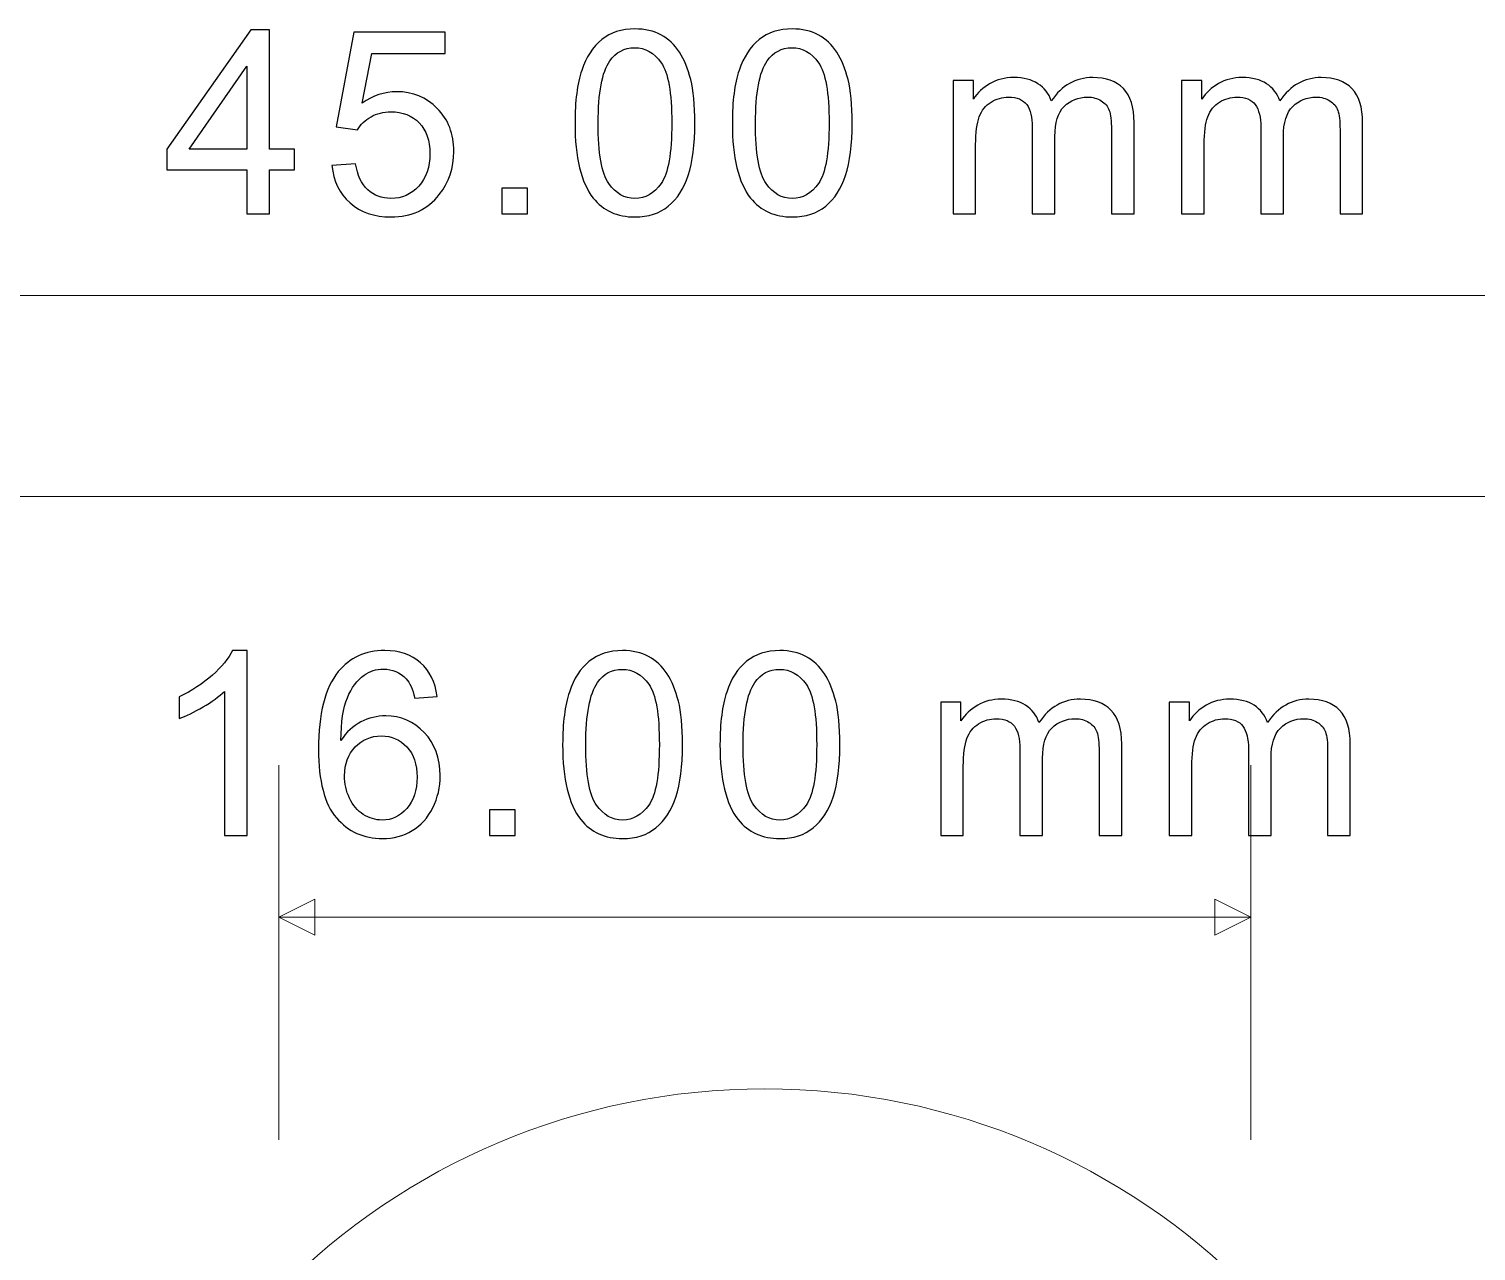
# Model space of a CAD drawing. Header units: millimetres. Extents: x -90 to 51, y -4 to 54.
# Drawn here: x -54.35 to -30.53, y 25.32 to 45.44 of the extents above; entities that cross this region are included whole.
import ezdxf
from ezdxf.lldxf.tags import DXFTag

# ---------------------------------------------------------------- set-up
doc = ezdxf.new("R2010")
doc.units = ezdxf.units.MM
doc.header["$MEASUREMENT"] = 0
doc.layers.add('layer 1', color=7, linetype='Continuous')
tags = doc.linetypes.add('New Line16', pattern=[0.6, 0.1, -0.5]).pattern_tags.tags
tags[6:7] = [DXFTag(74, 4), DXFTag(75, 0), DXFTag(340, '0'), DXFTag(46, 1.0), DXFTag(50, 0.0), DXFTag(44, 0.0), DXFTag(45, 0.0)]
tags[4:5] = [DXFTag(74, 4), DXFTag(75, 0), DXFTag(340, '0'), DXFTag(46, 1.0), DXFTag(50, 0.0), DXFTag(44, 0.0), DXFTag(45, 0.0)]
tags = doc.linetypes.add('New Line17', pattern=[0.6, 0.1, -0.5]).pattern_tags.tags
tags[6:7] = [DXFTag(74, 4), DXFTag(75, 0), DXFTag(340, '0'), DXFTag(46, 1.0), DXFTag(50, 0.0), DXFTag(44, 0.0), DXFTag(45, 0.0)]
tags[4:5] = [DXFTag(74, 4), DXFTag(75, 0), DXFTag(340, '0'), DXFTag(46, 1.0), DXFTag(50, 0.0), DXFTag(44, 0.0), DXFTag(45, 0.0)]
tags = doc.linetypes.add('New Line18', pattern=[0.6, 0.1, -0.5]).pattern_tags.tags
tags[6:7] = [DXFTag(74, 4), DXFTag(75, 0), DXFTag(340, '0'), DXFTag(46, 1.0), DXFTag(50, 0.0), DXFTag(44, 0.0), DXFTag(45, 0.0)]
tags[4:5] = [DXFTag(74, 4), DXFTag(75, 0), DXFTag(340, '0'), DXFTag(46, 1.0), DXFTag(50, 0.0), DXFTag(44, 0.0), DXFTag(45, 0.0)]
tags = doc.linetypes.add('New Line27', pattern=[0.6, 0.1, -0.5]).pattern_tags.tags
tags[6:7] = [DXFTag(74, 4), DXFTag(75, 0), DXFTag(340, '0'), DXFTag(46, 1.0), DXFTag(50, 0.0), DXFTag(44, 0.0), DXFTag(45, 0.0)]
tags[4:5] = [DXFTag(74, 4), DXFTag(75, 0), DXFTag(340, '0'), DXFTag(46, 1.0), DXFTag(50, 0.0), DXFTag(44, 0.0), DXFTag(45, 0.0)]

msp = doc.modelspace()

# ---------------------------------------------------------------- linework, layer by layer
at = {"layer": 'layer 1', "color": 250, "lineweight": 9}
msp.add_lwpolyline([(-64.7377, -4.2562), (-19.7377, -4.2562), (-19.7377, 37.7438), (-64.7377, 37.7438), (-64.7377, -4.2562)], close=True, dxfattribs=at)
msp.add_ellipse((-42.2377, 16.7438), major_axis=(0, 11.25), ratio=1, dxfattribs=at)
at = {"layer": 'layer 1', "color": 155}
for points, knots in [([(-50.7616, 42.3934), (-50.7616, 42.3934), (-50.7616, 43.1173), (-50.7616, 43.1173), (-50.7616, 43.1173), (-50.7616, 43.1173), (-52.0782, 43.1173), (-52.0782, 43.1173), (-52.0782, 43.1173), (-52.0782, 43.1173), (-52.0782, 43.4602), (-52.0782, 43.4602), (-52.0782, 43.4602), (-52.0782, 43.4602), (-50.6939, 45.4244), (-50.6939, 45.4244), (-50.6939, 45.4244), (-50.6939, 45.4244), (-50.3891, 45.4244), (-50.3891, 45.4244), (-50.3891, 45.4244), (-50.3891, 45.4244), (-50.3891, 43.4602), (-50.3891, 43.4602), (-50.3891, 43.4602), (-50.3891, 43.4602), (-49.9785, 43.4602), (-49.9785, 43.4602), (-49.9785, 43.4602), (-49.9785, 43.4602), (-49.9785, 43.1173), (-49.9785, 43.1173), (-49.9785, 43.1173), (-49.9785, 43.1173), (-50.3891, 43.1173), (-50.3891, 43.1173), (-50.3891, 43.1173), (-50.3891, 43.1173), (-50.3891, 42.3934), (-50.3891, 42.3934), (-50.3891, 42.3934), (-50.3891, 42.3934), (-50.7616, 42.3934), (-50.7616, 42.3934)], [0, 0, 0, 0, 0.0833333, 0.0833333, 0.0833333, 0.0833333, 0.1666667, 0.1666667, 0.1666667, 0.1666667, 0.25, 0.25, 0.25, 0.25, 0.3333333, 0.3333333, 0.3333333, 0.3333333, 0.4166667, 0.4166667, 0.4166667, 0.4166667, 0.5, 0.5, 0.5, 0.5, 0.5833333, 0.5833333, 0.5833333, 0.5833333, 0.6666667, 0.6666667, 0.6666667, 0.6666667, 0.75, 0.75, 0.75, 0.75, 0.8333333, 0.8333333, 0.8333333, 0.8333333, 1, 1, 1, 1]), ([(-49.3616, 43.1893), (-49.3616, 43.1893), (-48.9721, 43.2189), (-48.9721, 43.2189), (-48.9721, 43.2189), (-48.9432, 43.0291), (-48.8762, 42.8866), (-48.7718, 42.7906), (-48.7718, 42.7906), (-48.6673, 42.6954), (-48.5396, 42.6474), (-48.3894, 42.6474), (-48.3894, 42.6474), (-48.208, 42.6474), (-48.0563, 42.7151), (-47.9329, 42.8499), (-47.9329, 42.8499), (-47.8101, 42.9854), (-47.7487, 43.1646), (-47.7487, 43.3875), (-47.7487, 43.3875), (-47.7487, 43.5999), (-47.8073, 43.7671), (-47.9251, 43.8899), (-47.9251, 43.8899), (-48.0429, 44.0126), (-48.1989, 44.074), (-48.3929, 44.074), (-48.3929, 44.074), (-48.5135, 44.074), (-48.6215, 44.0465), (-48.7174, 43.9915), (-48.7174, 43.9915), (-48.8127, 43.9364), (-48.8875, 43.8652), (-48.9425, 43.7777), (-48.9425, 43.7777), (-48.9425, 43.7777), (-49.2939, 43.8285), (-49.2939, 43.8285), (-49.2939, 43.8285), (-49.2939, 43.8285), (-49.0018, 45.3863), (-49.0018, 45.3863), (-49.0018, 45.3863), (-49.0018, 45.3863), (-47.4989, 45.3863), (-47.4989, 45.3863), (-47.4989, 45.3863), (-47.4989, 45.3863), (-47.4989, 45.0307), (-47.4989, 45.0307), (-47.4989, 45.0307), (-47.4989, 45.0307), (-48.7047, 45.0307), (-48.7047, 45.0307), (-48.7047, 45.0307), (-48.7047, 45.0307), (-48.8663, 44.213), (-48.8663, 44.213), (-48.8663, 44.213), (-48.685, 44.3407), (-48.4945, 44.4042), (-48.2955, 44.4042), (-48.2955, 44.4042), (-48.0316, 44.4042), (-47.8087, 44.3125), (-47.6274, 44.1291), (-47.6274, 44.1291), (-47.446, 43.9456), (-47.355, 43.71), (-47.355, 43.4221), (-47.355, 43.4221), (-47.355, 43.1476), (-47.4347, 42.9106), (-47.5942, 42.7109), (-47.5942, 42.7109), (-47.7882, 42.4654), (-48.0535, 42.3426), (-48.3894, 42.3426), (-48.3894, 42.3426), (-48.6645, 42.3426), (-48.8889, 42.4202), (-49.0632, 42.5747), (-49.0632, 42.5747), (-49.2374, 42.7292), (-49.3369, 42.9339), (-49.3616, 43.1893)], [0, 0, 0, 0, 0.0434783, 0.0434783, 0.0434783, 0.0434783, 0.0869565, 0.0869565, 0.0869565, 0.0869565, 0.1304348, 0.1304348, 0.1304348, 0.1304348, 0.173913, 0.173913, 0.173913, 0.173913, 0.2173913, 0.2173913, 0.2173913, 0.2173913, 0.2608696, 0.2608696, 0.2608696, 0.2608696, 0.3043478, 0.3043478, 0.3043478, 0.3043478, 0.3478261, 0.3478261, 0.3478261, 0.3478261, 0.3913043, 0.3913043, 0.3913043, 0.3913043, 0.4347826, 0.4347826, 0.4347826, 0.4347826, 0.4782609, 0.4782609, 0.4782609, 0.4782609, 0.5217391, 0.5217391, 0.5217391, 0.5217391, 0.5652174, 0.5652174, 0.5652174, 0.5652174, 0.6086957, 0.6086957, 0.6086957, 0.6086957, 0.6521739, 0.6521739, 0.6521739, 0.6521739, 0.6956522, 0.6956522, 0.6956522, 0.6956522, 0.7391304, 0.7391304, 0.7391304, 0.7391304, 0.7826087, 0.7826087, 0.7826087, 0.7826087, 0.826087, 0.826087, 0.826087, 0.826087, 0.8695652, 0.8695652, 0.8695652, 0.8695652, 0.9130435, 0.9130435, 0.9130435, 0.9130435, 1, 1, 1, 1]), ([(-45.3606, 43.8892), (-45.3606, 44.2469), (-45.3239, 44.5362), (-45.2505, 44.7549), (-45.2505, 44.7549), (-45.1765, 44.9743), (-45.0671, 45.1429), (-44.9217, 45.2608), (-44.9217, 45.2608), (-44.7771, 45.3786), (-44.5944, 45.4371), (-44.3742, 45.4371), (-44.3742, 45.4371), (-44.212, 45.4371), (-44.0694, 45.4047), (-43.946, 45.3391), (-43.946, 45.3391), (-43.8232, 45.2735), (-43.7216, 45.1789), (-43.6426, 45.0554), (-43.6426, 45.0554), (-43.5636, 44.9327), (-43.5015, 44.7824), (-43.4563, 44.6053), (-43.4563, 44.6053), (-43.4105, 44.4282), (-43.3879, 44.189), (-43.3879, 43.8892), (-43.3879, 43.8892), (-43.3879, 43.5336), (-43.4246, 43.2457), (-43.4972, 43.027), (-43.4972, 43.027), (-43.5699, 42.8076), (-43.6793, 42.6389), (-43.8246, 42.5204), (-43.8246, 42.5204), (-43.9693, 42.4019), (-44.1527, 42.3426), (-44.3742, 42.3426), (-44.3742, 42.3426), (-44.6656, 42.3426), (-44.8949, 42.4463), (-45.0614, 42.6545), (-45.0614, 42.6545), (-45.2611, 42.9085), (-45.3606, 43.3198), (-45.3606, 43.8892)], [0, 0, 0, 0, 0.0769231, 0.0769231, 0.0769231, 0.0769231, 0.1538462, 0.1538462, 0.1538462, 0.1538462, 0.2307692, 0.2307692, 0.2307692, 0.2307692, 0.3076923, 0.3076923, 0.3076923, 0.3076923, 0.3846154, 0.3846154, 0.3846154, 0.3846154, 0.4615385, 0.4615385, 0.4615385, 0.4615385, 0.5384615, 0.5384615, 0.5384615, 0.5384615, 0.6153846, 0.6153846, 0.6153846, 0.6153846, 0.6923077, 0.6923077, 0.6923077, 0.6923077, 0.7692308, 0.7692308, 0.7692308, 0.7692308, 0.8461538, 0.8461538, 0.8461538, 0.8461538, 1, 1, 1, 1]), ([(-42.771, 43.8892), (-42.771, 44.2469), (-42.7343, 44.5362), (-42.6609, 44.7549), (-42.6609, 44.7549), (-42.5869, 44.9743), (-42.4775, 45.1429), (-42.3321, 45.2608), (-42.3321, 45.2608), (-42.1875, 45.3786), (-42.0048, 45.4371), (-41.7846, 45.4371), (-41.7846, 45.4371), (-41.6224, 45.4371), (-41.4798, 45.4047), (-41.3564, 45.3391), (-41.3564, 45.3391), (-41.2336, 45.2735), (-41.132, 45.1789), (-41.053, 45.0554), (-41.053, 45.0554), (-40.974, 44.9327), (-40.9119, 44.7824), (-40.8667, 44.6053), (-40.8667, 44.6053), (-40.8209, 44.4282), (-40.7983, 44.189), (-40.7983, 43.8892), (-40.7983, 43.8892), (-40.7983, 43.5336), (-40.835, 43.2457), (-40.9076, 43.027), (-40.9076, 43.027), (-40.9803, 42.8076), (-41.0897, 42.6389), (-41.235, 42.5204), (-41.235, 42.5204), (-41.3797, 42.4019), (-41.5631, 42.3426), (-41.7846, 42.3426), (-41.7846, 42.3426), (-42.076, 42.3426), (-42.3053, 42.4463), (-42.4718, 42.6545), (-42.4718, 42.6545), (-42.6715, 42.9085), (-42.771, 43.3198), (-42.771, 43.8892)], [0, 0, 0, 0, 0.0769231, 0.0769231, 0.0769231, 0.0769231, 0.1538462, 0.1538462, 0.1538462, 0.1538462, 0.2307692, 0.2307692, 0.2307692, 0.2307692, 0.3076923, 0.3076923, 0.3076923, 0.3076923, 0.3846154, 0.3846154, 0.3846154, 0.3846154, 0.4615385, 0.4615385, 0.4615385, 0.4615385, 0.5384615, 0.5384615, 0.5384615, 0.5384615, 0.6153846, 0.6153846, 0.6153846, 0.6153846, 0.6923077, 0.6923077, 0.6923077, 0.6923077, 0.7692308, 0.7692308, 0.7692308, 0.7692308, 0.8461538, 0.8461538, 0.8461538, 0.8461538, 1, 1, 1, 1]), ([(-44.9796, 43.8878), (-44.9796, 43.3889), (-44.9217, 43.0573), (-44.8053, 42.8936), (-44.8053, 42.8936), (-44.6889, 42.7292), (-44.545, 42.6474), (-44.3742, 42.6474), (-44.3742, 42.6474), (-44.2035, 42.6474), (-44.0596, 42.7299), (-43.9432, 42.8943), (-43.9432, 42.8943), (-43.8267, 43.0594), (-43.7689, 43.3903), (-43.7689, 43.8878), (-43.7689, 43.8878), (-43.7689, 44.3866), (-43.8267, 44.7182), (-43.9432, 44.8819), (-43.9432, 44.8819), (-44.0589, 45.0463), (-44.2042, 45.1281), (-44.3785, 45.1281), (-44.3785, 45.1281), (-44.5492, 45.1281), (-44.6861, 45.0554), (-44.7884, 44.9108), (-44.7884, 44.9108), (-44.9161, 44.7267), (-44.9796, 44.3852), (-44.9796, 43.8878)], [0, 0, 0, 0, 0.1111111, 0.1111111, 0.1111111, 0.1111111, 0.2222222, 0.2222222, 0.2222222, 0.2222222, 0.3333333, 0.3333333, 0.3333333, 0.3333333, 0.4444444, 0.4444444, 0.4444444, 0.4444444, 0.5555556, 0.5555556, 0.5555556, 0.5555556, 0.6666667, 0.6666667, 0.6666667, 0.6666667, 0.7777778, 0.7777778, 0.7777778, 0.7777778, 1, 1, 1, 1]), ([(-42.39, 43.8878), (-42.39, 43.3889), (-42.3321, 43.0573), (-42.2157, 42.8936), (-42.2157, 42.8936), (-42.0993, 42.7292), (-41.9554, 42.6474), (-41.7846, 42.6474), (-41.7846, 42.6474), (-41.6139, 42.6474), (-41.47, 42.7299), (-41.3536, 42.8943), (-41.3536, 42.8943), (-41.2371, 43.0594), (-41.1793, 43.3903), (-41.1793, 43.8878), (-41.1793, 43.8878), (-41.1793, 44.3866), (-41.2371, 44.7182), (-41.3536, 44.8819), (-41.3536, 44.8819), (-41.4693, 45.0463), (-41.6146, 45.1281), (-41.7889, 45.1281), (-41.7889, 45.1281), (-41.9596, 45.1281), (-42.0965, 45.0554), (-42.1988, 44.9108), (-42.1988, 44.9108), (-42.3265, 44.7267), (-42.39, 44.3852), (-42.39, 43.8878)], [0, 0, 0, 0, 0.1111111, 0.1111111, 0.1111111, 0.1111111, 0.2222222, 0.2222222, 0.2222222, 0.2222222, 0.3333333, 0.3333333, 0.3333333, 0.3333333, 0.4444444, 0.4444444, 0.4444444, 0.4444444, 0.5555556, 0.5555556, 0.5555556, 0.5555556, 0.6666667, 0.6666667, 0.6666667, 0.6666667, 0.7777778, 0.7777778, 0.7777778, 0.7777778, 1, 1, 1, 1]), ([(-50.7616, 43.4602), (-50.7616, 43.4602), (-50.7616, 44.824), (-50.7616, 44.824), (-50.7616, 44.824), (-50.7616, 44.824), (-51.712, 43.4602), (-51.712, 43.4602), (-51.712, 43.4602), (-51.712, 43.4602), (-50.7616, 43.4602), (-50.7616, 43.4602)], [0, 0, 0, 0, 0.25, 0.25, 0.25, 0.25, 0.5, 0.5, 0.5, 0.5, 1, 1, 1, 1]), ([(-39.1388, 42.3934), (-39.1388, 42.3934), (-39.1388, 44.5905), (-39.1388, 44.5905), (-39.1388, 44.5905), (-39.1388, 44.5905), (-38.8044, 44.5905), (-38.8044, 44.5905), (-38.8044, 44.5905), (-38.8044, 44.5905), (-38.8044, 44.28), (-38.8044, 44.28), (-38.8044, 44.28), (-38.7359, 44.3873), (-38.6442, 44.4741), (-38.5299, 44.539), (-38.5299, 44.539), (-38.4156, 44.6046), (-38.2858, 44.637), (-38.1397, 44.637), (-38.1397, 44.637), (-37.9775, 44.637), (-37.8441, 44.6032), (-37.7404, 44.5362), (-37.7404, 44.5362), (-37.6367, 44.4684), (-37.5633, 44.3746), (-37.521, 44.2532), (-37.521, 44.2532), (-37.346, 44.5093), (-37.1195, 44.637), (-36.8401, 44.637), (-36.8401, 44.637), (-36.6214, 44.637), (-36.4528, 44.5771), (-36.3357, 44.4564), (-36.3357, 44.4564), (-36.2178, 44.3358), (-36.1586, 44.1502), (-36.1586, 43.8997), (-36.1586, 43.8997), (-36.1586, 43.8997), (-36.1586, 42.3934), (-36.1586, 42.3934), (-36.1586, 42.3934), (-36.1586, 42.3934), (-36.5311, 42.3934), (-36.5311, 42.3934), (-36.5311, 42.3934), (-36.5311, 42.3934), (-36.5311, 43.7763), (-36.5311, 43.7763), (-36.5311, 43.7763), (-36.5311, 43.9244), (-36.5438, 44.0317), (-36.5678, 44.0973), (-36.5678, 44.0973), (-36.5918, 44.1629), (-36.6355, 44.2151), (-36.6997, 44.2553), (-36.6997, 44.2553), (-36.7632, 44.2956), (-36.838, 44.3153), (-36.9234, 44.3153), (-36.9234, 44.3153), (-37.0786, 44.3153), (-37.207, 44.2638), (-37.3093, 44.1615), (-37.3093, 44.1615), (-37.4116, 44.0585), (-37.4624, 43.8941), (-37.4624, 43.6683), (-37.4624, 43.6683), (-37.4624, 43.6683), (-37.4624, 42.3934), (-37.4624, 42.3934), (-37.4624, 42.3934), (-37.4624, 42.3934), (-37.8349, 42.3934), (-37.8349, 42.3934), (-37.8349, 42.3934), (-37.8349, 42.3934), (-37.8349, 43.8193), (-37.8349, 43.8193), (-37.8349, 43.8193), (-37.8349, 43.9844), (-37.8653, 44.1086), (-37.926, 44.1911), (-37.926, 44.1911), (-37.9866, 44.2737), (-38.0861, 44.3153), (-38.2237, 44.3153), (-38.2237, 44.3153), (-38.3281, 44.3153), (-38.4248, 44.2878), (-38.5137, 44.2328), (-38.5137, 44.2328), (-38.6026, 44.1777), (-38.6668, 44.0973), (-38.707, 43.9908), (-38.707, 43.9908), (-38.7465, 43.8849), (-38.7663, 43.7318), (-38.7663, 43.5322), (-38.7663, 43.5322), (-38.7663, 43.5322), (-38.7663, 42.3934), (-38.7663, 42.3934), (-38.7663, 42.3934), (-38.7663, 42.3934), (-39.1388, 42.3934), (-39.1388, 42.3934)], [0, 0, 0, 0, 0.0344828, 0.0344828, 0.0344828, 0.0344828, 0.0689655, 0.0689655, 0.0689655, 0.0689655, 0.1034483, 0.1034483, 0.1034483, 0.1034483, 0.137931, 0.137931, 0.137931, 0.137931, 0.1724138, 0.1724138, 0.1724138, 0.1724138, 0.2068966, 0.2068966, 0.2068966, 0.2068966, 0.2413793, 0.2413793, 0.2413793, 0.2413793, 0.2758621, 0.2758621, 0.2758621, 0.2758621, 0.3103448, 0.3103448, 0.3103448, 0.3103448, 0.3448276, 0.3448276, 0.3448276, 0.3448276, 0.3793103, 0.3793103, 0.3793103, 0.3793103, 0.4137931, 0.4137931, 0.4137931, 0.4137931, 0.4482759, 0.4482759, 0.4482759, 0.4482759, 0.4827586, 0.4827586, 0.4827586, 0.4827586, 0.5172414, 0.5172414, 0.5172414, 0.5172414, 0.5517241, 0.5517241, 0.5517241, 0.5517241, 0.5862069, 0.5862069, 0.5862069, 0.5862069, 0.6206897, 0.6206897, 0.6206897, 0.6206897, 0.6551724, 0.6551724, 0.6551724, 0.6551724, 0.6896552, 0.6896552, 0.6896552, 0.6896552, 0.7241379, 0.7241379, 0.7241379, 0.7241379, 0.7586207, 0.7586207, 0.7586207, 0.7586207, 0.7931034, 0.7931034, 0.7931034, 0.7931034, 0.8275862, 0.8275862, 0.8275862, 0.8275862, 0.862069, 0.862069, 0.862069, 0.862069, 0.8965517, 0.8965517, 0.8965517, 0.8965517, 0.9310345, 0.9310345, 0.9310345, 0.9310345, 1, 1, 1, 1]), ([(-35.3773, 42.3934), (-35.3773, 42.3934), (-35.3773, 44.5905), (-35.3773, 44.5905), (-35.3773, 44.5905), (-35.3773, 44.5905), (-35.0429, 44.5905), (-35.0429, 44.5905), (-35.0429, 44.5905), (-35.0429, 44.5905), (-35.0429, 44.28), (-35.0429, 44.28), (-35.0429, 44.28), (-34.9744, 44.3873), (-34.8827, 44.4741), (-34.7684, 44.539), (-34.7684, 44.539), (-34.6541, 44.6046), (-34.5243, 44.637), (-34.3782, 44.637), (-34.3782, 44.637), (-34.216, 44.637), (-34.0826, 44.6032), (-33.9789, 44.5362), (-33.9789, 44.5362), (-33.8752, 44.4684), (-33.8018, 44.3746), (-33.7595, 44.2532), (-33.7595, 44.2532), (-33.5845, 44.5093), (-33.358, 44.637), (-33.0786, 44.637), (-33.0786, 44.637), (-32.8599, 44.637), (-32.6913, 44.5771), (-32.5742, 44.4564), (-32.5742, 44.4564), (-32.4563, 44.3358), (-32.3971, 44.1502), (-32.3971, 43.8997), (-32.3971, 43.8997), (-32.3971, 43.8997), (-32.3971, 42.3934), (-32.3971, 42.3934), (-32.3971, 42.3934), (-32.3971, 42.3934), (-32.7696, 42.3934), (-32.7696, 42.3934), (-32.7696, 42.3934), (-32.7696, 42.3934), (-32.7696, 43.7763), (-32.7696, 43.7763), (-32.7696, 43.7763), (-32.7696, 43.9244), (-32.7823, 44.0317), (-32.8063, 44.0973), (-32.8063, 44.0973), (-32.8303, 44.1629), (-32.874, 44.2151), (-32.9382, 44.2553), (-32.9382, 44.2553), (-33.0017, 44.2956), (-33.0765, 44.3153), (-33.1619, 44.3153), (-33.1619, 44.3153), (-33.3171, 44.3153), (-33.4455, 44.2638), (-33.5478, 44.1615), (-33.5478, 44.1615), (-33.6501, 44.0585), (-33.7009, 43.8941), (-33.7009, 43.6683), (-33.7009, 43.6683), (-33.7009, 43.6683), (-33.7009, 42.3934), (-33.7009, 42.3934), (-33.7009, 42.3934), (-33.7009, 42.3934), (-34.0734, 42.3934), (-34.0734, 42.3934), (-34.0734, 42.3934), (-34.0734, 42.3934), (-34.0734, 43.8193), (-34.0734, 43.8193), (-34.0734, 43.8193), (-34.0734, 43.9844), (-34.1038, 44.1086), (-34.1645, 44.1911), (-34.1645, 44.1911), (-34.2251, 44.2737), (-34.3246, 44.3153), (-34.4622, 44.3153), (-34.4622, 44.3153), (-34.5666, 44.3153), (-34.6633, 44.2878), (-34.7522, 44.2328), (-34.7522, 44.2328), (-34.8411, 44.1777), (-34.9053, 44.0973), (-34.9455, 43.9908), (-34.9455, 43.9908), (-34.985, 43.8849), (-35.0048, 43.7318), (-35.0048, 43.5322), (-35.0048, 43.5322), (-35.0048, 43.5322), (-35.0048, 42.3934), (-35.0048, 42.3934), (-35.0048, 42.3934), (-35.0048, 42.3934), (-35.3773, 42.3934), (-35.3773, 42.3934)], [0, 0, 0, 0, 0.0344828, 0.0344828, 0.0344828, 0.0344828, 0.0689655, 0.0689655, 0.0689655, 0.0689655, 0.1034483, 0.1034483, 0.1034483, 0.1034483, 0.137931, 0.137931, 0.137931, 0.137931, 0.1724138, 0.1724138, 0.1724138, 0.1724138, 0.2068966, 0.2068966, 0.2068966, 0.2068966, 0.2413793, 0.2413793, 0.2413793, 0.2413793, 0.2758621, 0.2758621, 0.2758621, 0.2758621, 0.3103448, 0.3103448, 0.3103448, 0.3103448, 0.3448276, 0.3448276, 0.3448276, 0.3448276, 0.3793103, 0.3793103, 0.3793103, 0.3793103, 0.4137931, 0.4137931, 0.4137931, 0.4137931, 0.4482759, 0.4482759, 0.4482759, 0.4482759, 0.4827586, 0.4827586, 0.4827586, 0.4827586, 0.5172414, 0.5172414, 0.5172414, 0.5172414, 0.5517241, 0.5517241, 0.5517241, 0.5517241, 0.5862069, 0.5862069, 0.5862069, 0.5862069, 0.6206897, 0.6206897, 0.6206897, 0.6206897, 0.6551724, 0.6551724, 0.6551724, 0.6551724, 0.6896552, 0.6896552, 0.6896552, 0.6896552, 0.7241379, 0.7241379, 0.7241379, 0.7241379, 0.7586207, 0.7586207, 0.7586207, 0.7586207, 0.7931034, 0.7931034, 0.7931034, 0.7931034, 0.8275862, 0.8275862, 0.8275862, 0.8275862, 0.862069, 0.862069, 0.862069, 0.862069, 0.8965517, 0.8965517, 0.8965517, 0.8965517, 0.9310345, 0.9310345, 0.9310345, 0.9310345, 1, 1, 1, 1]), ([(-46.5646, 42.3934), (-46.5646, 42.3934), (-46.5646, 42.8167), (-46.5646, 42.8167), (-46.5646, 42.8167), (-46.5646, 42.8167), (-46.1412, 42.8167), (-46.1412, 42.8167), (-46.1412, 42.8167), (-46.1412, 42.8167), (-46.1412, 42.3934), (-46.1412, 42.3934), (-46.1412, 42.3934), (-46.1412, 42.3934), (-46.5646, 42.3934), (-46.5646, 42.3934)], [0, 0, 0, 0, 0.2, 0.2, 0.2, 0.2, 0.4, 0.4, 0.4, 0.4, 0.6, 0.6, 0.6, 0.6, 1, 1, 1, 1]), ([(-50.7574, 32.1628), (-50.7574, 32.1628), (-51.1299, 32.1628), (-51.1299, 32.1628), (-51.1299, 32.1628), (-51.1299, 32.1628), (-51.1299, 34.5349), (-51.1299, 34.5349), (-51.1299, 34.5349), (-51.2195, 34.4488), (-51.3374, 34.3634), (-51.4827, 34.278), (-51.4827, 34.278), (-51.6281, 34.1927), (-51.7593, 34.1285), (-51.875, 34.0861), (-51.875, 34.0861), (-51.875, 34.0861), (-51.875, 34.446), (-51.875, 34.446), (-51.875, 34.446), (-51.6669, 34.5433), (-51.4848, 34.6619), (-51.3289, 34.8016), (-51.3289, 34.8016), (-51.173, 34.9406), (-51.0622, 35.0753), (-50.9973, 35.2065), (-50.9973, 35.2065), (-50.9973, 35.2065), (-50.7574, 35.2065), (-50.7574, 35.2065), (-50.7574, 35.2065), (-50.7574, 35.2065), (-50.7574, 32.1628), (-50.7574, 32.1628)], [0, 0, 0, 0, 0.1, 0.1, 0.1, 0.1, 0.2, 0.2, 0.2, 0.2, 0.3, 0.3, 0.3, 0.3, 0.4, 0.4, 0.4, 0.4, 0.5, 0.5, 0.5, 0.5, 0.6, 0.6, 0.6, 0.6, 0.7, 0.7, 0.7, 0.7, 0.8, 0.8, 0.8, 0.8, 1, 1, 1, 1]), ([(-47.6302, 34.453), (-47.6302, 34.453), (-47.9985, 34.4234), (-47.9985, 34.4234), (-47.9985, 34.4234), (-48.0316, 34.5694), (-48.0789, 34.676), (-48.1403, 34.7423), (-48.1403, 34.7423), (-48.2412, 34.8488), (-48.3661, 34.9017), (-48.5142, 34.9017), (-48.5142, 34.9017), (-48.6335, 34.9017), (-48.7393, 34.8686), (-48.8303, 34.8023), (-48.8303, 34.8023), (-48.9474, 34.7169), (-49.0392, 34.5927), (-49.1076, 34.429), (-49.1076, 34.429), (-49.1753, 34.2646), (-49.2106, 34.0311), (-49.2134, 33.7284), (-49.2134, 33.7284), (-49.1238, 33.8646), (-49.0138, 33.9662), (-48.8839, 34.0318), (-48.8839, 34.0318), (-48.7541, 34.0981), (-48.6187, 34.1313), (-48.4761, 34.1313), (-48.4761, 34.1313), (-48.2278, 34.1313), (-48.0161, 34.0396), (-47.8411, 33.8568), (-47.8411, 33.8568), (-47.6669, 33.6741), (-47.5794, 33.4384), (-47.5794, 33.1485), (-47.5794, 33.1485), (-47.5794, 32.958), (-47.6203, 32.7816), (-47.7021, 32.6179), (-47.7021, 32.6179), (-47.7847, 32.4542), (-47.8969, 32.3293), (-48.0408, 32.2425), (-48.0408, 32.2425), (-48.184, 32.1557), (-48.347, 32.112), (-48.5291, 32.112), (-48.5291, 32.112), (-48.8388, 32.112), (-49.0921, 32.2263), (-49.2882, 32.4542), (-49.2882, 32.4542), (-49.4837, 32.6821), (-49.5817, 33.0581), (-49.5817, 33.5817), (-49.5817, 33.5817), (-49.5817, 34.1673), (-49.4731, 34.5934), (-49.2565, 34.8594), (-49.2565, 34.8594), (-49.0674, 35.0908), (-48.8127, 35.2065), (-48.4917, 35.2065), (-48.4917, 35.2065), (-48.2532, 35.2065), (-48.057, 35.1395), (-47.9046, 35.0062), (-47.9046, 35.0062), (-47.7522, 34.8728), (-47.6605, 34.6887), (-47.6302, 34.453)], [0, 0, 0, 0, 0.05, 0.05, 0.05, 0.05, 0.1, 0.1, 0.1, 0.1, 0.15, 0.15, 0.15, 0.15, 0.2, 0.2, 0.2, 0.2, 0.25, 0.25, 0.25, 0.25, 0.3, 0.3, 0.3, 0.3, 0.35, 0.35, 0.35, 0.35, 0.4, 0.4, 0.4, 0.4, 0.45, 0.45, 0.45, 0.45, 0.5, 0.5, 0.5, 0.5, 0.55, 0.55, 0.55, 0.55, 0.6, 0.6, 0.6, 0.6, 0.65, 0.65, 0.65, 0.65, 0.7, 0.7, 0.7, 0.7, 0.75, 0.75, 0.75, 0.75, 0.8, 0.8, 0.8, 0.8, 0.85, 0.85, 0.85, 0.85, 0.9, 0.9, 0.9, 0.9, 1, 1, 1, 1]), ([(-45.5638, 33.6586), (-45.5638, 34.0163), (-45.5271, 34.3056), (-45.4537, 34.5243), (-45.4537, 34.5243), (-45.3797, 34.7437), (-45.2703, 34.9123), (-45.1249, 35.0302), (-45.1249, 35.0302), (-44.9803, 35.148), (-44.7976, 35.2065), (-44.5774, 35.2065), (-44.5774, 35.2065), (-44.4152, 35.2065), (-44.2726, 35.1741), (-44.1492, 35.1085), (-44.1492, 35.1085), (-44.0264, 35.0429), (-43.9248, 34.9483), (-43.8458, 34.8248), (-43.8458, 34.8248), (-43.7668, 34.7021), (-43.7047, 34.5518), (-43.6595, 34.3747), (-43.6595, 34.3747), (-43.6137, 34.1976), (-43.5911, 33.9584), (-43.5911, 33.6586), (-43.5911, 33.6586), (-43.5911, 33.303), (-43.6278, 33.0151), (-43.7004, 32.7964), (-43.7004, 32.7964), (-43.7731, 32.577), (-43.8825, 32.4083), (-44.0278, 32.2898), (-44.0278, 32.2898), (-44.1725, 32.1713), (-44.3559, 32.112), (-44.5774, 32.112), (-44.5774, 32.112), (-44.8688, 32.112), (-45.0981, 32.2157), (-45.2646, 32.4239), (-45.2646, 32.4239), (-45.4643, 32.6779), (-45.5638, 33.0892), (-45.5638, 33.6586)], [0, 0, 0, 0, 0.0769231, 0.0769231, 0.0769231, 0.0769231, 0.1538462, 0.1538462, 0.1538462, 0.1538462, 0.2307692, 0.2307692, 0.2307692, 0.2307692, 0.3076923, 0.3076923, 0.3076923, 0.3076923, 0.3846154, 0.3846154, 0.3846154, 0.3846154, 0.4615385, 0.4615385, 0.4615385, 0.4615385, 0.5384615, 0.5384615, 0.5384615, 0.5384615, 0.6153846, 0.6153846, 0.6153846, 0.6153846, 0.6923077, 0.6923077, 0.6923077, 0.6923077, 0.7692308, 0.7692308, 0.7692308, 0.7692308, 0.8461538, 0.8461538, 0.8461538, 0.8461538, 1, 1, 1, 1]), ([(-42.9742, 33.6586), (-42.9742, 34.0163), (-42.9375, 34.3056), (-42.8641, 34.5243), (-42.8641, 34.5243), (-42.7901, 34.7437), (-42.6807, 34.9123), (-42.5353, 35.0302), (-42.5353, 35.0302), (-42.3907, 35.148), (-42.208, 35.2065), (-41.9878, 35.2065), (-41.9878, 35.2065), (-41.8256, 35.2065), (-41.683, 35.1741), (-41.5596, 35.1085), (-41.5596, 35.1085), (-41.4368, 35.0429), (-41.3352, 34.9483), (-41.2562, 34.8248), (-41.2562, 34.8248), (-41.1772, 34.7021), (-41.1151, 34.5518), (-41.0699, 34.3747), (-41.0699, 34.3747), (-41.0241, 34.1976), (-41.0015, 33.9584), (-41.0015, 33.6586), (-41.0015, 33.6586), (-41.0015, 33.303), (-41.0382, 33.0151), (-41.1108, 32.7964), (-41.1108, 32.7964), (-41.1835, 32.577), (-41.2929, 32.4083), (-41.4382, 32.2898), (-41.4382, 32.2898), (-41.5829, 32.1713), (-41.7663, 32.112), (-41.9878, 32.112), (-41.9878, 32.112), (-42.2792, 32.112), (-42.5085, 32.2157), (-42.675, 32.4239), (-42.675, 32.4239), (-42.8747, 32.6779), (-42.9742, 33.0892), (-42.9742, 33.6586)], [0, 0, 0, 0, 0.0769231, 0.0769231, 0.0769231, 0.0769231, 0.1538462, 0.1538462, 0.1538462, 0.1538462, 0.2307692, 0.2307692, 0.2307692, 0.2307692, 0.3076923, 0.3076923, 0.3076923, 0.3076923, 0.3846154, 0.3846154, 0.3846154, 0.3846154, 0.4615385, 0.4615385, 0.4615385, 0.4615385, 0.5384615, 0.5384615, 0.5384615, 0.5384615, 0.6153846, 0.6153846, 0.6153846, 0.6153846, 0.6923077, 0.6923077, 0.6923077, 0.6923077, 0.7692308, 0.7692308, 0.7692308, 0.7692308, 0.8461538, 0.8461538, 0.8461538, 0.8461538, 1, 1, 1, 1]), ([(-45.1828, 33.6572), (-45.1828, 33.1583), (-45.1249, 32.8267), (-45.0085, 32.663), (-45.0085, 32.663), (-44.8921, 32.4986), (-44.7482, 32.4168), (-44.5774, 32.4168), (-44.5774, 32.4168), (-44.4067, 32.4168), (-44.2628, 32.4993), (-44.1464, 32.6637), (-44.1464, 32.6637), (-44.0299, 32.8288), (-43.9721, 33.1597), (-43.9721, 33.6572), (-43.9721, 33.6572), (-43.9721, 34.156), (-44.0299, 34.4876), (-44.1464, 34.6513), (-44.1464, 34.6513), (-44.2621, 34.8157), (-44.4074, 34.8975), (-44.5817, 34.8975), (-44.5817, 34.8975), (-44.7524, 34.8975), (-44.8893, 34.8248), (-44.9916, 34.6802), (-44.9916, 34.6802), (-45.1193, 34.4961), (-45.1828, 34.1546), (-45.1828, 33.6572)], [0, 0, 0, 0, 0.1111111, 0.1111111, 0.1111111, 0.1111111, 0.2222222, 0.2222222, 0.2222222, 0.2222222, 0.3333333, 0.3333333, 0.3333333, 0.3333333, 0.4444444, 0.4444444, 0.4444444, 0.4444444, 0.5555556, 0.5555556, 0.5555556, 0.5555556, 0.6666667, 0.6666667, 0.6666667, 0.6666667, 0.7777778, 0.7777778, 0.7777778, 0.7777778, 1, 1, 1, 1]), ([(-42.5932, 33.6572), (-42.5932, 33.1583), (-42.5353, 32.8267), (-42.4189, 32.663), (-42.4189, 32.663), (-42.3025, 32.4986), (-42.1586, 32.4168), (-41.9878, 32.4168), (-41.9878, 32.4168), (-41.8171, 32.4168), (-41.6732, 32.4993), (-41.5568, 32.6637), (-41.5568, 32.6637), (-41.4403, 32.8288), (-41.3825, 33.1597), (-41.3825, 33.6572), (-41.3825, 33.6572), (-41.3825, 34.156), (-41.4403, 34.4876), (-41.5568, 34.6513), (-41.5568, 34.6513), (-41.6725, 34.8157), (-41.8178, 34.8975), (-41.9921, 34.8975), (-41.9921, 34.8975), (-42.1628, 34.8975), (-42.2997, 34.8248), (-42.402, 34.6802), (-42.402, 34.6802), (-42.5297, 34.4961), (-42.5932, 34.1546), (-42.5932, 33.6572)], [0, 0, 0, 0, 0.1111111, 0.1111111, 0.1111111, 0.1111111, 0.2222222, 0.2222222, 0.2222222, 0.2222222, 0.3333333, 0.3333333, 0.3333333, 0.3333333, 0.4444444, 0.4444444, 0.4444444, 0.4444444, 0.5555556, 0.5555556, 0.5555556, 0.5555556, 0.6666667, 0.6666667, 0.6666667, 0.6666667, 0.7777778, 0.7777778, 0.7777778, 0.7777778, 1, 1, 1, 1]), ([(-39.342, 32.1628), (-39.342, 32.1628), (-39.342, 34.3599), (-39.342, 34.3599), (-39.342, 34.3599), (-39.342, 34.3599), (-39.0076, 34.3599), (-39.0076, 34.3599), (-39.0076, 34.3599), (-39.0076, 34.3599), (-39.0076, 34.0494), (-39.0076, 34.0494), (-39.0076, 34.0494), (-38.9391, 34.1567), (-38.8474, 34.2435), (-38.7331, 34.3084), (-38.7331, 34.3084), (-38.6188, 34.374), (-38.489, 34.4064), (-38.3429, 34.4064), (-38.3429, 34.4064), (-38.1807, 34.4064), (-38.0473, 34.3726), (-37.9436, 34.3056), (-37.9436, 34.3056), (-37.8399, 34.2378), (-37.7665, 34.144), (-37.7242, 34.0226), (-37.7242, 34.0226), (-37.5492, 34.2787), (-37.3227, 34.4064), (-37.0433, 34.4064), (-37.0433, 34.4064), (-36.8246, 34.4064), (-36.656, 34.3465), (-36.5389, 34.2258), (-36.5389, 34.2258), (-36.421, 34.1052), (-36.3618, 33.9196), (-36.3618, 33.6691), (-36.3618, 33.6691), (-36.3618, 33.6691), (-36.3618, 32.1628), (-36.3618, 32.1628), (-36.3618, 32.1628), (-36.3618, 32.1628), (-36.7343, 32.1628), (-36.7343, 32.1628), (-36.7343, 32.1628), (-36.7343, 32.1628), (-36.7343, 33.5457), (-36.7343, 33.5457), (-36.7343, 33.5457), (-36.7343, 33.6938), (-36.747, 33.8011), (-36.771, 33.8667), (-36.771, 33.8667), (-36.795, 33.9323), (-36.8387, 33.9845), (-36.9029, 34.0247), (-36.9029, 34.0247), (-36.9664, 34.065), (-37.0412, 34.0847), (-37.1266, 34.0847), (-37.1266, 34.0847), (-37.2818, 34.0847), (-37.4102, 34.0332), (-37.5125, 33.9309), (-37.5125, 33.9309), (-37.6148, 33.8279), (-37.6656, 33.6635), (-37.6656, 33.4377), (-37.6656, 33.4377), (-37.6656, 33.4377), (-37.6656, 32.1628), (-37.6656, 32.1628), (-37.6656, 32.1628), (-37.6656, 32.1628), (-38.0381, 32.1628), (-38.0381, 32.1628), (-38.0381, 32.1628), (-38.0381, 32.1628), (-38.0381, 33.5887), (-38.0381, 33.5887), (-38.0381, 33.5887), (-38.0381, 33.7538), (-38.0685, 33.878), (-38.1292, 33.9605), (-38.1292, 33.9605), (-38.1898, 34.0431), (-38.2893, 34.0847), (-38.4269, 34.0847), (-38.4269, 34.0847), (-38.5313, 34.0847), (-38.628, 34.0572), (-38.7169, 34.0022), (-38.7169, 34.0022), (-38.8058, 33.9471), (-38.87, 33.8667), (-38.9102, 33.7602), (-38.9102, 33.7602), (-38.9497, 33.6543), (-38.9695, 33.5012), (-38.9695, 33.3016), (-38.9695, 33.3016), (-38.9695, 33.3016), (-38.9695, 32.1628), (-38.9695, 32.1628), (-38.9695, 32.1628), (-38.9695, 32.1628), (-39.342, 32.1628), (-39.342, 32.1628)], [0, 0, 0, 0, 0.0344828, 0.0344828, 0.0344828, 0.0344828, 0.0689655, 0.0689655, 0.0689655, 0.0689655, 0.1034483, 0.1034483, 0.1034483, 0.1034483, 0.137931, 0.137931, 0.137931, 0.137931, 0.1724138, 0.1724138, 0.1724138, 0.1724138, 0.2068966, 0.2068966, 0.2068966, 0.2068966, 0.2413793, 0.2413793, 0.2413793, 0.2413793, 0.2758621, 0.2758621, 0.2758621, 0.2758621, 0.3103448, 0.3103448, 0.3103448, 0.3103448, 0.3448276, 0.3448276, 0.3448276, 0.3448276, 0.3793103, 0.3793103, 0.3793103, 0.3793103, 0.4137931, 0.4137931, 0.4137931, 0.4137931, 0.4482759, 0.4482759, 0.4482759, 0.4482759, 0.4827586, 0.4827586, 0.4827586, 0.4827586, 0.5172414, 0.5172414, 0.5172414, 0.5172414, 0.5517241, 0.5517241, 0.5517241, 0.5517241, 0.5862069, 0.5862069, 0.5862069, 0.5862069, 0.6206897, 0.6206897, 0.6206897, 0.6206897, 0.6551724, 0.6551724, 0.6551724, 0.6551724, 0.6896552, 0.6896552, 0.6896552, 0.6896552, 0.7241379, 0.7241379, 0.7241379, 0.7241379, 0.7586207, 0.7586207, 0.7586207, 0.7586207, 0.7931034, 0.7931034, 0.7931034, 0.7931034, 0.8275862, 0.8275862, 0.8275862, 0.8275862, 0.862069, 0.862069, 0.862069, 0.862069, 0.8965517, 0.8965517, 0.8965517, 0.8965517, 0.9310345, 0.9310345, 0.9310345, 0.9310345, 1, 1, 1, 1]), ([(-35.5805, 32.1628), (-35.5805, 32.1628), (-35.5805, 34.3599), (-35.5805, 34.3599), (-35.5805, 34.3599), (-35.5805, 34.3599), (-35.2461, 34.3599), (-35.2461, 34.3599), (-35.2461, 34.3599), (-35.2461, 34.3599), (-35.2461, 34.0494), (-35.2461, 34.0494), (-35.2461, 34.0494), (-35.1776, 34.1567), (-35.0859, 34.2435), (-34.9716, 34.3084), (-34.9716, 34.3084), (-34.8573, 34.374), (-34.7275, 34.4064), (-34.5814, 34.4064), (-34.5814, 34.4064), (-34.4192, 34.4064), (-34.2858, 34.3726), (-34.1821, 34.3056), (-34.1821, 34.3056), (-34.0784, 34.2378), (-34.005, 34.144), (-33.9627, 34.0226), (-33.9627, 34.0226), (-33.7877, 34.2787), (-33.5612, 34.4064), (-33.2818, 34.4064), (-33.2818, 34.4064), (-33.0631, 34.4064), (-32.8945, 34.3465), (-32.7774, 34.2258), (-32.7774, 34.2258), (-32.6595, 34.1052), (-32.6003, 33.9196), (-32.6003, 33.6691), (-32.6003, 33.6691), (-32.6003, 33.6691), (-32.6003, 32.1628), (-32.6003, 32.1628), (-32.6003, 32.1628), (-32.6003, 32.1628), (-32.9728, 32.1628), (-32.9728, 32.1628), (-32.9728, 32.1628), (-32.9728, 32.1628), (-32.9728, 33.5457), (-32.9728, 33.5457), (-32.9728, 33.5457), (-32.9728, 33.6938), (-32.9855, 33.8011), (-33.0095, 33.8667), (-33.0095, 33.8667), (-33.0335, 33.9323), (-33.0772, 33.9845), (-33.1414, 34.0247), (-33.1414, 34.0247), (-33.2049, 34.065), (-33.2797, 34.0847), (-33.3651, 34.0847), (-33.3651, 34.0847), (-33.5203, 34.0847), (-33.6487, 34.0332), (-33.751, 33.9309), (-33.751, 33.9309), (-33.8533, 33.8279), (-33.9041, 33.6635), (-33.9041, 33.4377), (-33.9041, 33.4377), (-33.9041, 33.4377), (-33.9041, 32.1628), (-33.9041, 32.1628), (-33.9041, 32.1628), (-33.9041, 32.1628), (-34.2766, 32.1628), (-34.2766, 32.1628), (-34.2766, 32.1628), (-34.2766, 32.1628), (-34.2766, 33.5887), (-34.2766, 33.5887), (-34.2766, 33.5887), (-34.2766, 33.7538), (-34.307, 33.878), (-34.3677, 33.9605), (-34.3677, 33.9605), (-34.4283, 34.0431), (-34.5278, 34.0847), (-34.6654, 34.0847), (-34.6654, 34.0847), (-34.7698, 34.0847), (-34.8665, 34.0572), (-34.9554, 34.0022), (-34.9554, 34.0022), (-35.0443, 33.9471), (-35.1085, 33.8667), (-35.1487, 33.7602), (-35.1487, 33.7602), (-35.1882, 33.6543), (-35.208, 33.5012), (-35.208, 33.3016), (-35.208, 33.3016), (-35.208, 33.3016), (-35.208, 32.1628), (-35.208, 32.1628), (-35.208, 32.1628), (-35.208, 32.1628), (-35.5805, 32.1628), (-35.5805, 32.1628)], [0, 0, 0, 0, 0.0344828, 0.0344828, 0.0344828, 0.0344828, 0.0689655, 0.0689655, 0.0689655, 0.0689655, 0.1034483, 0.1034483, 0.1034483, 0.1034483, 0.137931, 0.137931, 0.137931, 0.137931, 0.1724138, 0.1724138, 0.1724138, 0.1724138, 0.2068966, 0.2068966, 0.2068966, 0.2068966, 0.2413793, 0.2413793, 0.2413793, 0.2413793, 0.2758621, 0.2758621, 0.2758621, 0.2758621, 0.3103448, 0.3103448, 0.3103448, 0.3103448, 0.3448276, 0.3448276, 0.3448276, 0.3448276, 0.3793103, 0.3793103, 0.3793103, 0.3793103, 0.4137931, 0.4137931, 0.4137931, 0.4137931, 0.4482759, 0.4482759, 0.4482759, 0.4482759, 0.4827586, 0.4827586, 0.4827586, 0.4827586, 0.5172414, 0.5172414, 0.5172414, 0.5172414, 0.5517241, 0.5517241, 0.5517241, 0.5517241, 0.5862069, 0.5862069, 0.5862069, 0.5862069, 0.6206897, 0.6206897, 0.6206897, 0.6206897, 0.6551724, 0.6551724, 0.6551724, 0.6551724, 0.6896552, 0.6896552, 0.6896552, 0.6896552, 0.7241379, 0.7241379, 0.7241379, 0.7241379, 0.7586207, 0.7586207, 0.7586207, 0.7586207, 0.7931034, 0.7931034, 0.7931034, 0.7931034, 0.8275862, 0.8275862, 0.8275862, 0.8275862, 0.862069, 0.862069, 0.862069, 0.862069, 0.8965517, 0.8965517, 0.8965517, 0.8965517, 0.9310345, 0.9310345, 0.9310345, 0.9310345, 1, 1, 1, 1]), ([(-49.1542, 33.1449), (-49.1542, 33.0165), (-49.1267, 32.8937), (-49.0723, 32.7766), (-49.0723, 32.7766), (-49.018, 32.6595), (-48.9418, 32.5706), (-48.8451, 32.5092), (-48.8451, 32.5092), (-48.7478, 32.4478), (-48.6448, 32.4168), (-48.5354, 32.4168), (-48.5354, 32.4168), (-48.3767, 32.4168), (-48.2412, 32.4803), (-48.129, 32.6073), (-48.129, 32.6073), (-48.0168, 32.7343), (-47.9604, 32.9064), (-47.9604, 33.1245), (-47.9604, 33.1245), (-47.9604, 33.334), (-48.0161, 33.4991), (-48.1269, 33.6198), (-48.1269, 33.6198), (-48.2377, 33.7404), (-48.3788, 33.8011), (-48.5502, 33.8011), (-48.5502, 33.8011), (-48.7181, 33.8011), (-48.8614, 33.7404), (-48.9785, 33.6198), (-48.9785, 33.6198), (-49.0956, 33.4991), (-49.1542, 33.3411), (-49.1542, 33.1449)], [0, 0, 0, 0, 0.1, 0.1, 0.1, 0.1, 0.2, 0.2, 0.2, 0.2, 0.3, 0.3, 0.3, 0.3, 0.4, 0.4, 0.4, 0.4, 0.5, 0.5, 0.5, 0.5, 0.6, 0.6, 0.6, 0.6, 0.7, 0.7, 0.7, 0.7, 0.8, 0.8, 0.8, 0.8, 1, 1, 1, 1]), ([(-46.7678, 32.1628), (-46.7678, 32.1628), (-46.7678, 32.5861), (-46.7678, 32.5861), (-46.7678, 32.5861), (-46.7678, 32.5861), (-46.3444, 32.5861), (-46.3444, 32.5861), (-46.3444, 32.5861), (-46.3444, 32.5861), (-46.3444, 32.1628), (-46.3444, 32.1628), (-46.3444, 32.1628), (-46.3444, 32.1628), (-46.7678, 32.1628), (-46.7678, 32.1628)], [0, 0, 0, 0, 0.2, 0.2, 0.2, 0.2, 0.4, 0.4, 0.4, 0.4, 0.6, 0.6, 0.6, 0.6, 1, 1, 1, 1])]:
    msp.add_open_spline(points, degree=3, knots=knots, dxfattribs=at)
at = {"layer": 'layer 1', "color": 155, "linetype": 'New Line27', "lineweight": 9}
msp.add_open_spline([(-64.7377, 41.0512), (-64.7377, 41.0512), (-19.7377, 41.0512), (-19.7377, 41.0512)], degree=3, dxfattribs=at)
at = {"layer": 'layer 1', "color": 155, "linetype": 'New Line17', "lineweight": 9}
msp.add_open_spline([(-50.2377, 27.1534), (-50.2377, 27.1534), (-50.2377, 33.3206), (-50.2377, 33.3206)], degree=3, dxfattribs=at)
at = {"layer": 'layer 1', "color": 155, "linetype": 'New Line16', "lineweight": 9}
msp.add_open_spline([(-34.2377, 27.1534), (-34.2377, 27.1534), (-34.2377, 33.3206), (-34.2377, 33.3206)], degree=3, dxfattribs=at)
at = {"layer": 'layer 1', "color": 155, "lineweight": 9}
for points in [[(-50.2377, 30.8206), (-50.2377, 30.8206), (-49.6452, 31.1167), (-49.6452, 31.1167), (-49.6452, 31.1167), (-49.6452, 31.1167), (-49.6452, 30.5242), (-49.6452, 30.5242), (-49.6452, 30.5242), (-49.6452, 30.5242), (-50.2377, 30.8206), (-50.2377, 30.8206)], [(-34.2377, 30.8206), (-34.2377, 30.8206), (-34.8301, 31.1167), (-34.8301, 31.1167), (-34.8301, 31.1167), (-34.8301, 31.1167), (-34.8301, 30.5242), (-34.8301, 30.5242), (-34.8301, 30.5242), (-34.8301, 30.5242), (-34.2377, 30.8206), (-34.2377, 30.8206)]]:
    msp.add_open_spline(points, degree=3, knots=[0, 0, 0, 0, 0.25, 0.25, 0.25, 0.25, 0.5, 0.5, 0.5, 0.5, 1, 1, 1, 1], dxfattribs=at)
at = {"layer": 'layer 1', "color": 155, "linetype": 'New Line18', "lineweight": 9}
msp.add_open_spline([(-50.2377, 30.8206), (-50.2377, 30.8206), (-34.2377, 30.8206), (-34.2377, 30.8206)], degree=3, dxfattribs=at)

doc.saveas('drawing.dxf')
